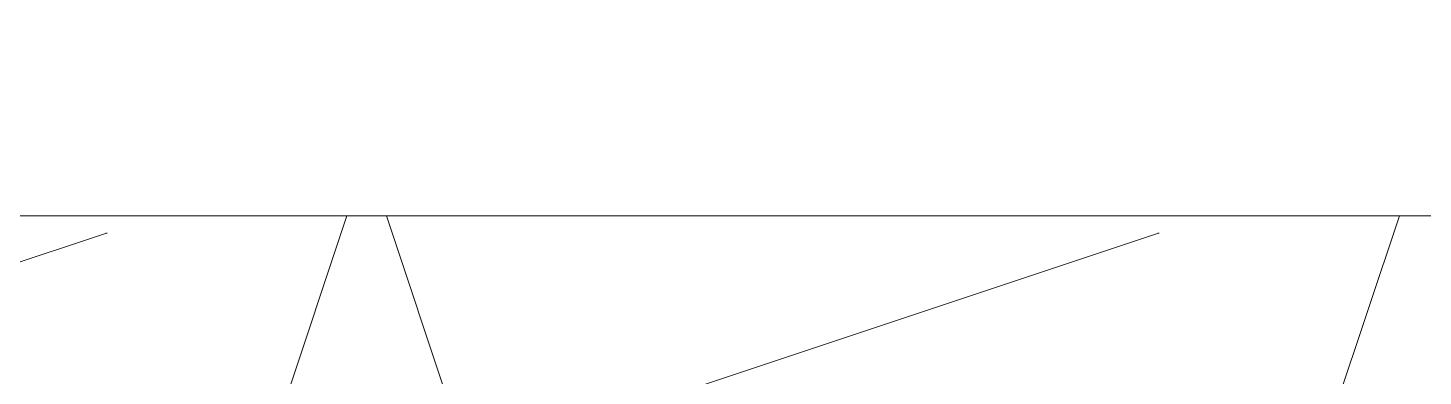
# Model space of a CAD drawing. Header units: inches. Extents: x -4169 to -1846, y 9706 to 12377.
# Drawn here: x -3496.24 to -3492.844, y 10966.574 to 10967.422 of the extents above; entities that cross this region are included whole.
import ezdxf

# ---------------------------------------------------------------- set-up
doc = ezdxf.new("R2010")
doc.units = ezdxf.units.IN
doc.header["$MEASUREMENT"] = 0
doc.layers.add('A-WALL', color=113, linetype='Continuous', lineweight=18)
doc.layers.add('A-WALL-PATT-4', color=111, linetype='Continuous', lineweight=9)

msp = doc.modelspace()

# ---------------------------------------------------------------- hatches: boundary and pattern name
at = {"layer": 'A-WALL-PATT-4'}
h = msp.add_hatch(dxfattribs=at)
h.set_pattern_fill('FP_1', color=256, style=0, pattern_type=2)
h.set_pattern_definition([(0, (0, 0), (20.48, 5.12), [0.845, -14.515, 0.845, -14.515, -81.92]), (0, (0, 0), (20.48, 5.12), [-30.72, 0.845, -29.875, 0.845, -14.515, -35.84]), (0, (0, 0), (20.48, 5.12), [-76.8, 0.845, -9.395, 0.845, -24.755]), (120, (7.68, 2.56), (-14.67405, 15.1762003), [0.845, -14.515, 0.845, -14.515, -81.92]), (120, (7.68, 2.56), (-14.67405, 15.1762003), [-30.72, 0.845, -29.875, 0.845, -14.515, -35.84]), (120, (7.68, 2.56), (-14.67405, 15.1762003), [-76.8, 0.845, -9.395, 0.845, -24.755]), (240, (10.24, 12.8), (-5.80595, -20.2962003), [0.845, -14.515, 0.845, -14.515, -81.92]), (240, (10.24, 12.8), (-5.80595, -20.2962003), [-30.72, 0.845, -29.875, 0.845, -14.515, -35.84]), (240, (10.24, 12.8), (-5.80595, -20.2962003), [-76.8, 0.845, -9.395, 0.845, -24.755])])
h.paths.add_polyline_path([(-3498.5487, 10966.9644), (-3480.5487, 10966.9644), (-3480.5487, 10967.5894), (-3499.1737, 10967.5894), (-3499.1737, 10966.9644), (-3498.9323, 10966.9644)], flags=0)
h = msp.add_hatch(dxfattribs=at)
h.set_pattern_fill('FP_12', color=256, style=0, pattern_type=2)
h.set_pattern_definition([(161.57, (0.32, 0.32), (-2.560496185, -0.000537386), [0, -18.214, 2.022, 0]), (18.43, (-0.32, 0.32), (-2.560496185, 0.000537386), [0, -18.214, 2.022, 0]), (108.43, (0.32, 0.32), (1.27922091, -6.400876726), [6.07, -14.166]), (71.57, (-0.32, 0.32), (1.27922091, 6.400876726), [6.07, -14.166])])
h.paths.add_polyline_path([(-3486.6737, 10961.4644), (-3481.1737, 10961.4644), (-3481.1737, 10966.9644), (-3504.6737, 10966.9644), (-3504.6737, 10961.4644), (-3497.9499, 10961.4644)], flags=0)

# ---------------------------------------------------------------- linework, layer by layer
at = {"layer": 'A-WALL'}
msp.add_line((-3481.1737, 10966.9644), (-3499.1737, 10966.9644), dxfattribs=at)

doc.saveas('drawing.dxf')
